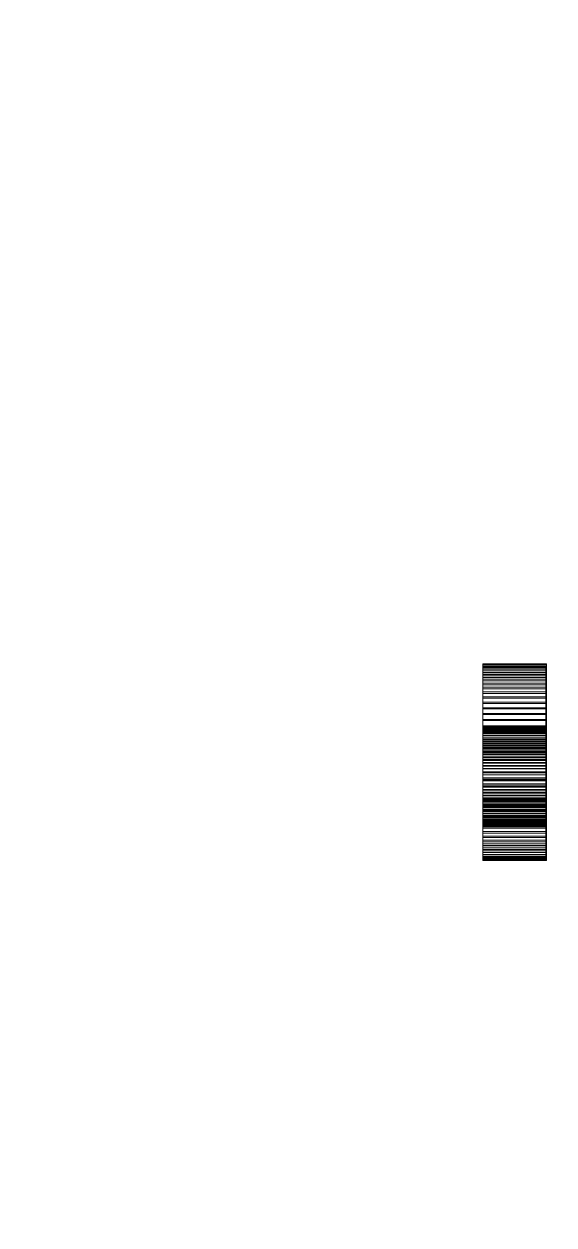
# Model space of a CAD drawing. Header units: millimetres. Extents: x -191664 to 191490, y -197311 to 10263.
# Drawn here: x -1727 to 268, y -119273 to -114751 of the extents above; entities that cross this region are included whole.
import ezdxf

# ---------------------------------------------------------------- set-up
doc = ezdxf.new("R2010")
doc.units = ezdxf.units.MM
doc.layers.add('DET_briquetadora_frontal', color=7, linetype='Continuous', lineweight=0)
doc.layers.add('R15_COTAS_TRANSPORTE_P', color=1, linetype='Continuous', lineweight=0)
doc.dimstyles.new('PLANTA_20', dxfattribs={"dimtxt": 50, "dimasz": 30, "dimexe": 30, "dimexo": 16, "dimgap": 20, "dimtad": 1, "dimtih": 1, "dimtoh": 1, "dimdec": 1, "dimzin": 0, "dimdsep": 46, "dimcen": 0.09, "dimadec": 0, "dimazin": 0, "dimtfac": 1, "dimtdec": 4, "dimtofl": 0, "dimtmove": 0, "dimatfit": 3, "dimfxl": 1, "dimtolj": 1, "dimtzin": 0, "dimarcsym": 0})

# ---------------------------------------------------------------- blocks, each defined once
blk = doc.blocks.new('*D131')
at = {"layer": 'Defpoints', "color": 0, "transparency": 16777216}
for p in [(1100, -183968.1), (1139.8, -184162.7), (1104.6, -184212), (1304.6, -184212), (1304.6, -184212)]:
    blk.add_point(p, dxfattribs=at)
at = {"layer": 'R15_COTAS_TRANSPORTE_P', "color": 0, "lineweight": -2, "transparency": 16777216}
blk.add_arc((1304.6, -184212), 172, 140.0034, 169.9966, dxfattribs=at)
at = {"layer": 'R15_COTAS_TRANSPORTE_P', "color": 0, "transparency": 16777216}
for points in [[(1169.3, -184097.9), (1176.3, -184105), (1194, -184080.2)], [(1140.2, -184182.6), (1130.2, -184181.7), (1132.6, -184212)]]:
    blk.add_solid(points, dxfattribs=at)
blk = doc.blocks.new('*D132')
at = {"layer": 'Defpoints', "color": 0, "transparency": 16777216}
for p in [(-500, -194490), (-500, -194490), (500, -194490), (203.3, -194656.7), (439.7, -194832)]:
    blk.add_point(p, dxfattribs=at)
at = {"layer": 'R15_COTAS_TRANSPORTE_P', "color": 0, "lineweight": -2, "transparency": 16777216}
blk.add_arc((-500, -194490), 722.8, 342.3783, 357.6217, dxfattribs=at)
at = {"layer": 'R15_COTAS_TRANSPORTE_P', "color": 0, "transparency": 16777216}
for points in [[(217.2, -194519.9), (227.1, -194520.1), (222.8, -194490)], [(193.6, -194710.4), (184.1, -194707.2), (179.2, -194737.2)]]:
    blk.add_solid(points, dxfattribs=at)
blk = doc.blocks.new('*D133')
at = {"layer": 'Defpoints', "color": 0, "transparency": 16777216}
for p in [(439.7, -194148), (217.9, -194406.1), (-500, -194490), (-500, -194490), (500, -194490)]:
    blk.add_point(p, dxfattribs=at)
at = {"layer": 'R15_COTAS_TRANSPORTE_P', "color": 0, "lineweight": -2, "transparency": 16777216}
blk.add_arc((-500, -194490), 722.8, 2.3783, 17.6217, dxfattribs=at)
at = {"layer": 'R15_COTAS_TRANSPORTE_P', "color": 0, "transparency": 16777216}
for points in [[(184.1, -194272.8), (193.6, -194269.6), (179.2, -194242.8)], [(227.1, -194459.9), (217.2, -194460.1), (222.8, -194490)]]:
    blk.add_solid(points, dxfattribs=at)

msp = doc.modelspace()

# ---------------------------------------------------------------- linework, layer by layer
at = {"layer": 'DET_briquetadora_frontal', "color": 9, "true_color": 0xb9c3c2}
for p, q in [((0, -117160.72), (0, -117160.01)), ((0, -117160.01), (0, -117161.1)), ((0, -117160.01), (240, -117160.01)), ((0, -117163.22), (0, -117160.72)), ((0, -117160.72), (240, -117160.72)), ((0, -117161.1), (0, -117163.98)), ((0, -117161.1), (240, -117161.1)), ((240, -117160.01), (240, -117161.1)), ((240, -117160.72), (240, -117160.01)), ((240, -117163.22), (240, -117160.72)), ((240, -117161.1), (240, -117163.98)), ((0, -117395.05), (0, -117163.22)), ((0, -117163.22), (240, -117163.22)), ((0, -117163.98), (0, -117168.64)), ((0, -117163.98), (240, -117163.98)), ((0, -117168.01), (0, -117169.08)), ((0, -117168.7), (0, -117168.01)), ((0, -117168.01), (237, -117168.01)), ((0, -117168.64), (0, -117175.05)), ((0, -117168.64), (240, -117168.64)), ((0, -117171.15), (0, -117168.7)), ((0, -117168.7), (237, -117168.7)), ((0, -117169.08), (0, -117171.89)), ((0, -117169.08), (237, -117169.08)), ((0, -117402.98), (0, -117171.15)), ((0, -117171.15), (237, -117171.15)), ((0, -117171.89), (0, -117176.45)), ((0, -117171.89), (237, -117171.89)), ((0, -117175.05), (0, -117183.18)), ((0, -117175.05), (240, -117175.05)), ((0, -117176.45), (0, -117182.72)), ((0, -117176.45), (237, -117176.45)), ((0, -117182.72), (0, -117190.68)), ((0, -117182.72), (237, -117182.72)), ((0, -117183.18), (0, -117193)), ((0, -117183.18), (240, -117183.18)), ((0, -117190.68), (0, -117200.29)), ((0, -117190.68), (237, -117190.68)), ((0, -117193), (0, -117204.46)), ((0, -117193), (240, -117193)), ((0, -117200.29), (0, -117211.49)), ((0, -117200.29), (237, -117200.29)), ((0, -117204.46), (0, -117217.49)), ((0, -117204.46), (240, -117204.46)), ((237, -117168.7), (237, -117168.01)), ((237, -117168.01), (237, -117169.08)), ((237, -117171.15), (237, -117168.7)), ((237, -117169.08), (237, -117171.89)), ((237, -117402.98), (237, -117171.15)), ((237, -117171.89), (237, -117176.45)), ((237, -117176.45), (237, -117182.72)), ((237, -117182.72), (237, -117190.68)), ((237, -117190.68), (237, -117200.29)), ((237, -117200.29), (237, -117211.49)), ((240, -117395.05), (240, -117163.22)), ((240, -117163.98), (240, -117168.64)), ((240, -117168.64), (240, -117175.05)), ((240, -117175.05), (240, -117183.18)), ((240, -117183.18), (240, -117193)), ((240, -117193), (240, -117204.46)), ((240, -117204.46), (240, -117217.49)), ((0, -117211.49), (0, -117224.25)), ((0, -117211.49), (237, -117211.49)), ((0, -117217.49), (0, -117232.04)), ((0, -117217.49), (240, -117217.49)), ((0, -117224.25), (0, -117238.49)), ((0, -117224.25), (237, -117224.25)), ((0, -117232.04), (0, -117248.04)), ((0, -117232.04), (240, -117232.04)), ((0, -117238.49), (0, -117254.14)), ((0, -117238.49), (237, -117238.49)), ((0, -117248.04), (0, -117265.41)), ((0, -117248.04), (240, -117248.04)), ((237, -117211.49), (237, -117224.25)), ((237, -117224.25), (237, -117238.49)), ((237, -117238.49), (237, -117254.14)), ((240, -117217.49), (240, -117232.04)), ((240, -117232.04), (240, -117248.04)), ((240, -117248.04), (240, -117265.41)), ((0, -117254.14), (0, -117271.13)), ((0, -117254.14), (237, -117254.14)), ((0, -117265.41), (0, -117284.06)), ((0, -117265.41), (240, -117265.41)), ((0, -117271.13), (0, -117289.38)), ((0, -117271.13), (237, -117271.13)), ((0, -117284.06), (0, -117303.91)), ((0, -117284.06), (240, -117284.06)), ((0, -117289.38), (0, -117308.8)), ((0, -117289.38), (237, -117289.38)), ((237, -117254.14), (237, -117271.13)), ((237, -117271.13), (237, -117289.38)), ((237, -117289.38), (237, -117308.8)), ((240, -117265.41), (240, -117284.06)), ((240, -117284.06), (240, -117303.91)), ((0, -117303.91), (0, -117324.85)), ((0, -117303.91), (240, -117303.91)), ((0, -117308.8), (0, -117329.29)), ((0, -117308.8), (237, -117308.8)), ((0, -117324.85), (0, -117346.79)), ((0, -117324.85), (240, -117324.85)), ((0, -117329.29), (0, -117350.76)), ((0, -117329.29), (237, -117329.29)), ((237, -117308.8), (237, -117329.29)), ((237, -117329.29), (237, -117350.76)), ((240, -117303.91), (240, -117324.85)), ((240, -117324.85), (240, -117346.79)), ((0, -117346.79), (0, -117369.62)), ((0, -117346.79), (240, -117346.79)), ((0, -117350.76), (0, -117373.09)), ((0, -117350.76), (237, -117350.76)), ((0, -117369.62), (0, -117393.23)), ((0, -117369.62), (240, -117369.62)), ((0, -117373.09), (0, -117396.19)), ((0, -117373.09), (237, -117373.09)), ((237, -117350.76), (237, -117373.09)), ((237, -117373.09), (237, -117396.19)), ((240, -117346.79), (240, -117369.62)), ((240, -117369.62), (240, -117393.23)), ((0, -117393.23), (0, -117417.51)), ((0, -117393.23), (240, -117393.23)), ((0, -117396.93), (0, -117395.05)), ((0, -117395.05), (240, -117395.05)), ((0, -117396.19), (0, -117419.94)), ((0, -117396.19), (237, -117396.19)), ((0, -117399.52), (0, -117396.93)), ((0, -117396.93), (240, -117396.93)), ((0, -117402.78), (0, -117399.52)), ((0, -117399.52), (240, -117399.52)), ((0, -117406.73), (0, -117402.78)), ((0, -117402.78), (240, -117402.78)), ((0, -117404.79), (0, -117402.98)), ((0, -117402.98), (237, -117402.98)), ((0, -117407.26), (0, -117404.79)), ((0, -117404.79), (237, -117404.79)), ((0, -117411.34), (0, -117406.73)), ((0, -117406.73), (240, -117406.73)), ((0, -117410.39), (0, -117407.26)), ((0, -117407.26), (237, -117407.26)), ((0, -117414.17), (0, -117410.39)), ((0, -117410.39), (237, -117410.39)), ((0, -117416.59), (0, -117411.34)), ((0, -117411.34), (240, -117411.34)), ((0, -117418.58), (0, -117414.17)), ((0, -117414.17), (237, -117414.17)), ((0, -117422.47), (0, -117416.59)), ((0, -117416.59), (240, -117416.59)), ((0, -117417.51), (0, -117442.32)), ((0, -117417.51), (240, -117417.51)), ((0, -117423.61), (0, -117418.58)), ((0, -117418.58), (237, -117418.58)), ((0, -117419.94), (0, -117444.22)), ((0, -117419.94), (237, -117419.94)), ((0, -117428.94), (0, -117422.47)), ((0, -117422.47), (240, -117422.47)), ((0, -117429.24), (0, -117423.61)), ((0, -117423.61), (237, -117423.61)), ((0, -117436), (0, -117428.94)), ((0, -117428.94), (240, -117428.94)), ((0, -117435.45), (0, -117429.24)), ((0, -117429.24), (237, -117429.24)), ((237, -117396.19), (237, -117419.94)), ((237, -117404.79), (237, -117402.98)), ((237, -117407.26), (237, -117404.79)), ((237, -117410.39), (237, -117407.26)), ((237, -117414.17), (237, -117410.39)), ((237, -117418.58), (237, -117414.17)), ((237, -117423.61), (237, -117418.58)), ((237, -117419.94), (237, -117444.22)), ((237, -117429.24), (237, -117423.61)), ((237, -117435.45), (237, -117429.24)), ((240, -117393.23), (240, -117417.51)), ((240, -117396.93), (240, -117395.05)), ((240, -117399.52), (240, -117396.93)), ((240, -117402.78), (240, -117399.52)), ((240, -117406.73), (240, -117402.78)), ((240, -117411.34), (240, -117406.73)), ((240, -117416.59), (240, -117411.34)), ((240, -117422.47), (240, -117416.59)), ((240, -117417.51), (240, -117442.32)), ((240, -117428.94), (240, -117422.47)), ((240, -117436), (240, -117428.94)), ((0, -117442.21), (0, -117435.45)), ((0, -117435.45), (237, -117435.45)), ((0, -117443.61), (0, -117436)), ((0, -117436), (240, -117436)), ((0, -117449.5), (0, -117442.21)), ((0, -117442.21), (237, -117442.21)), ((0, -117442.32), (0, -117467.57)), ((0, -117442.32), (240, -117442.32)), ((0, -117451.74), (0, -117443.61)), ((0, -117443.61), (240, -117443.61)), ((0, -117444.22), (0, -117468.92)), ((0, -117444.22), (237, -117444.22)), ((0, -117457.29), (0, -117449.5)), ((0, -117449.5), (237, -117449.5)), ((0, -117460.37), (0, -117451.74)), ((0, -117451.74), (240, -117451.74)), ((0, -117465.55), (0, -117457.29)), ((0, -117457.29), (237, -117457.29)), ((0, -117469.46), (0, -117460.37)), ((0, -117460.37), (240, -117460.37)), ((0, -117474.26), (0, -117465.55)), ((0, -117465.55), (237, -117465.55)), ((0, -117467.57), (0, -117493.12)), ((0, -117467.57), (240, -117467.57)), ((0, -117468.92), (0, -117493.91)), ((0, -117468.92), (237, -117468.92)), ((0, -117478.97), (0, -117469.46)), ((0, -117469.46), (240, -117469.46)), ((0, -117483.37), (0, -117474.26)), ((0, -117474.26), (237, -117474.26)), ((0, -117488.88), (0, -117478.97)), ((0, -117478.97), (240, -117478.97)), ((237, -117442.21), (237, -117435.45)), ((237, -117449.5), (237, -117442.21)), ((237, -117444.22), (237, -117468.92)), ((237, -117457.29), (237, -117449.5)), ((237, -117465.55), (237, -117457.29)), ((237, -117474.26), (237, -117465.55)), ((237, -117468.92), (237, -117493.91)), ((237, -117483.37), (237, -117474.26)), ((240, -117443.61), (240, -117436)), ((240, -117442.32), (240, -117467.57)), ((240, -117451.74), (240, -117443.61)), ((240, -117460.37), (240, -117451.74)), ((240, -117469.46), (240, -117460.37)), ((240, -117467.57), (240, -117493.12)), ((240, -117478.97), (240, -117469.46)), ((240, -117488.88), (240, -117478.97)), ((0, -117492.86), (0, -117483.37)), ((0, -117483.37), (237, -117483.37)), ((0, -117499.14), (0, -117488.88)), ((0, -117488.88), (240, -117488.88)), ((0, -117502.68), (0, -117492.86)), ((0, -117492.86), (237, -117492.86)), ((0, -117493.12), (0, -117518.84)), ((0, -117493.12), (240, -117493.12)), ((0, -117493.91), (0, -117519.08)), ((0, -117493.91), (237, -117493.91)), ((0, -117509.71), (0, -117499.14)), ((0, -117499.14), (240, -117499.14)), ((0, -117512.81), (0, -117502.68)), ((0, -117502.68), (237, -117502.68)), ((0, -117520.56), (0, -117509.71)), ((0, -117509.71), (240, -117509.71)), ((0, -117523.21), (0, -117512.81)), ((0, -117512.81), (237, -117512.81)), ((0, -117518.84), (0, -117544.62)), ((0, -117518.84), (240, -117518.84)), ((0, -117519.08), (0, -117544.31)), ((0, -117519.08), (237, -117519.08)), ((0, -117531.65), (0, -117520.56)), ((0, -117520.56), (240, -117520.56)), ((0, -117533.83), (0, -117523.21)), ((0, -117523.21), (237, -117523.21)), ((237, -117492.86), (237, -117483.37)), ((237, -117502.68), (237, -117492.86)), ((237, -117493.91), (237, -117519.08)), ((237, -117512.81), (237, -117502.68)), ((237, -117523.21), (237, -117512.81)), ((237, -117519.08), (237, -117544.31)), ((237, -117533.83), (237, -117523.21)), ((240, -117499.14), (240, -117488.88)), ((240, -117493.12), (240, -117518.84)), ((240, -117509.71), (240, -117499.14)), ((240, -117520.56), (240, -117509.71)), ((240, -117518.84), (240, -117544.62)), ((240, -117531.65), (240, -117520.56)), ((0, -117542.93), (0, -117531.65)), ((0, -117531.65), (240, -117531.65)), ((0, -117544.63), (0, -117533.83)), ((0, -117533.83), (237, -117533.83)), ((0, -117554.36), (0, -117542.93)), ((0, -117542.93), (240, -117542.93)), ((0, -117544.31), (0, -117569.46)), ((0, -117544.31), (237, -117544.31)), ((0, -117544.62), (0, -117570.33)), ((0, -117544.62), (240, -117544.62)), ((0, -117555.58), (0, -117544.63)), ((0, -117544.63), (237, -117544.63)), ((0, -117565.9), (0, -117554.36)), ((0, -117554.36), (240, -117554.36)), ((0, -117566.63), (0, -117555.58)), ((0, -117555.58), (237, -117555.58)), ((0, -117577.5), (0, -117565.9)), ((0, -117565.9), (240, -117565.9)), ((0, -117577.75), (0, -117566.63)), ((0, -117566.63), (237, -117566.63)), ((0, -117569.46), (0, -117594.42)), ((0, -117569.46), (237, -117569.46)), ((237, -117544.63), (237, -117533.83)), ((237, -117544.31), (237, -117569.46)), ((237, -117555.58), (237, -117544.63)), ((237, -117566.63), (237, -117555.58)), ((237, -117577.75), (237, -117566.63)), ((237, -117569.46), (237, -117594.42)), ((240, -117542.93), (240, -117531.65)), ((240, -117554.36), (240, -117542.93)), ((240, -117544.62), (240, -117570.33)), ((240, -117565.9), (240, -117554.36)), ((240, -117577.5), (240, -117565.9)), ((0, -117570.33), (0, -117595.85)), ((0, -117570.33), (240, -117570.33)), ((0, -117589.13), (0, -117577.5)), ((0, -117577.5), (240, -117577.5)), ((0, -117588.89), (0, -117577.75)), ((0, -117577.75), (237, -117577.75)), ((0, -117600.01), (0, -117588.89)), ((0, -117588.89), (237, -117588.89)), ((0, -117600.74), (0, -117589.13)), ((0, -117589.13), (240, -117589.13)), ((0, -117594.42), (0, -117619.07)), ((0, -117594.42), (237, -117594.42)), ((0, -117595.85), (0, -117621.04)), ((0, -117595.85), (240, -117595.85)), ((0, -117611.06), (0, -117600.01)), ((0, -117600.01), (237, -117600.01)), ((0, -117612.28), (0, -117600.74)), ((0, -117600.74), (240, -117600.74)), ((0, -117622.01), (0, -117611.06)), ((0, -117611.06), (237, -117611.06)), ((0, -117623.71), (0, -117612.28)), ((0, -117612.28), (240, -117612.28)), ((237, -117588.89), (237, -117577.75)), ((237, -117600.01), (237, -117588.89)), ((237, -117594.42), (237, -117619.07)), ((237, -117611.06), (237, -117600.01)), ((237, -117622.01), (237, -117611.06)), ((240, -117570.33), (240, -117595.85)), ((240, -117589.13), (240, -117577.5)), ((240, -117600.74), (240, -117589.13)), ((240, -117595.85), (240, -117621.04)), ((240, -117612.28), (240, -117600.74)), ((240, -117623.71), (240, -117612.28)), ((0, -117619.07), (0, -117643.29)), ((0, -117619.07), (237, -117619.07)), ((0, -117621.04), (0, -117645.79)), ((0, -117621.04), (240, -117621.04)), ((0, -117632.82), (0, -117622.01)), ((0, -117622.01), (237, -117622.01)), ((0, -117634.99), (0, -117623.71)), ((0, -117623.71), (240, -117623.71)), ((0, -117643.44), (0, -117632.82)), ((0, -117632.82), (237, -117632.82)), ((0, -117646.08), (0, -117634.99)), ((0, -117634.99), (240, -117634.99)), ((0, -117643.29), (0, -117666.96)), ((0, -117643.29), (237, -117643.29)), ((0, -117653.84), (0, -117643.44)), ((0, -117643.44), (237, -117643.44)), ((0, -117645.79), (0, -117669.98)), ((0, -117645.79), (240, -117645.79)), ((0, -117656.93), (0, -117646.08)), ((0, -117646.08), (240, -117646.08)), ((0, -117663.97), (0, -117653.84)), ((0, -117653.84), (237, -117653.84)), ((0, -117667.51), (0, -117656.93)), ((0, -117656.93), (240, -117656.93)), ((237, -117619.07), (237, -117643.29)), ((237, -117632.82), (237, -117622.01)), ((237, -117643.44), (237, -117632.82)), ((237, -117643.29), (237, -117666.96)), ((237, -117653.84), (237, -117643.44)), ((237, -117663.97), (237, -117653.84)), ((240, -117621.04), (240, -117645.79)), ((240, -117634.99), (240, -117623.71)), ((240, -117646.08), (240, -117634.99)), ((240, -117645.79), (240, -117669.98)), ((240, -117656.93), (240, -117646.08)), ((240, -117667.51), (240, -117656.93)), ((0, -117673.8), (0, -117663.97)), ((0, -117663.97), (237, -117663.97)), ((0, -117666.96), (0, -117689.96)), ((0, -117666.96), (237, -117666.96)), ((0, -117677.78), (0, -117667.51)), ((0, -117667.51), (240, -117667.51)), ((0, -117669.98), (0, -117693.49)), ((0, -117669.98), (240, -117669.98)), ((0, -117683.3), (0, -117673.8)), ((0, -117673.8), (237, -117673.8)), ((0, -117687.69), (0, -117677.78)), ((0, -117677.78), (240, -117677.78)), ((0, -117692.42), (0, -117683.3)), ((0, -117683.3), (237, -117683.3)), ((0, -117697.21), (0, -117687.69)), ((0, -117687.69), (240, -117687.69)), ((0, -117689.96), (0, -117712.18)), ((0, -117689.96), (237, -117689.96)), ((0, -117701.13), (0, -117692.42)), ((0, -117692.42), (237, -117692.42)), ((0, -117693.49), (0, -117716.21)), ((0, -117693.49), (240, -117693.49)), ((0, -117706.3), (0, -117697.21)), ((0, -117697.21), (240, -117697.21)), ((0, -117709.4), (0, -117701.13)), ((0, -117701.13), (237, -117701.13)), ((237, -117673.8), (237, -117663.97)), ((237, -117666.96), (237, -117689.96)), ((237, -117683.3), (237, -117673.8)), ((237, -117692.42), (237, -117683.3)), ((237, -117689.96), (237, -117712.18)), ((237, -117701.13), (237, -117692.42)), ((237, -117709.4), (237, -117701.13)), ((240, -117677.78), (240, -117667.51)), ((240, -117669.98), (240, -117693.49)), ((240, -117687.69), (240, -117677.78)), ((240, -117697.21), (240, -117687.69)), ((240, -117693.49), (240, -117716.21)), ((240, -117706.3), (240, -117697.21)), ((0, -117714.93), (0, -117706.3)), ((0, -117706.3), (240, -117706.3)), ((0, -117717.19), (0, -117709.4)), ((0, -117709.4), (237, -117709.4)), ((0, -117712.18), (0, -117733.53)), ((0, -117712.18), (237, -117712.18)), ((0, -117723.07), (0, -117714.93)), ((0, -117714.93), (240, -117714.93)), ((0, -117716.21), (0, -117738.02)), ((0, -117716.21), (240, -117716.21)), ((0, -117724.49), (0, -117717.19)), ((0, -117717.19), (237, -117717.19)), ((0, -117730.69), (0, -117723.07)), ((0, -117723.07), (240, -117723.07)), ((0, -117731.26), (0, -117724.49)), ((0, -117724.49), (237, -117724.49)), ((0, -117737.76), (0, -117730.69)), ((0, -117730.69), (240, -117730.69)), ((0, -117737.47), (0, -117731.26)), ((0, -117731.26), (237, -117731.26)), ((0, -117733.53), (0, -117753.88)), ((0, -117733.53), (237, -117733.53)), ((0, -117743.11), (0, -117737.47)), ((0, -117737.47), (237, -117737.47)), ((0, -117744.24), (0, -117737.76)), ((0, -117737.76), (240, -117737.76)), ((0, -117738.02), (0, -117758.83)), ((0, -117738.02), (240, -117738.02)), ((0, -117748.15), (0, -117743.11)), ((0, -117743.11), (237, -117743.11)), ((0, -117750.13), (0, -117744.24)), ((0, -117744.24), (240, -117744.24)), ((0, -117752.57), (0, -117748.15)), ((0, -117748.15), (237, -117748.15)), ((0, -117755.39), (0, -117750.13)), ((0, -117750.13), (240, -117750.13)), ((237, -117717.19), (237, -117709.4)), ((237, -117712.18), (237, -117733.53)), ((237, -117724.49), (237, -117717.19)), ((237, -117731.26), (237, -117724.49)), ((237, -117737.47), (237, -117731.26)), ((237, -117733.53), (237, -117753.88)), ((237, -117743.11), (237, -117737.47)), ((237, -117748.15), (237, -117743.11)), ((237, -117752.57), (237, -117748.15)), ((240, -117714.93), (240, -117706.3)), ((240, -117723.07), (240, -117714.93)), ((240, -117716.21), (240, -117738.02)), ((240, -117730.69), (240, -117723.07)), ((240, -117737.76), (240, -117730.69)), ((240, -117744.24), (240, -117737.76)), ((240, -117738.02), (240, -117758.83)), ((240, -117750.13), (240, -117744.24)), ((240, -117755.39), (240, -117750.13)), ((0, -117756.36), (0, -117752.57)), ((0, -117752.57), (237, -117752.57)), ((0, -117753.88), (0, -117773.14)), ((0, -117753.88), (237, -117753.88)), ((0, -117760.01), (0, -117755.39)), ((0, -117755.39), (240, -117755.39)), ((0, -117759.5), (0, -117756.36)), ((0, -117756.36), (237, -117756.36)), ((0, -117758.83), (0, -117778.52)), ((0, -117758.83), (240, -117758.83)), ((0, -117761.98), (0, -117759.5)), ((0, -117759.5), (237, -117759.5)), ((0, -117763.96), (0, -117760.01)), ((0, -117760.01), (240, -117760.01)), ((0, -117763.8), (0, -117761.98)), ((0, -117761.98), (237, -117761.98)), ((0, -117764.93), (0, -117763.8)), ((0, -117763.8), (237, -117763.8)), ((0, -117767.24), (0, -117763.96)), ((0, -117763.96), (240, -117763.96)), ((0, -117891.07), (0, -117764.93)), ((0, -117764.93), (237, -117764.93)), ((0, -117769.83), (0, -117767.24)), ((0, -117767.24), (240, -117767.24)), ((0, -117771.73), (0, -117769.83)), ((0, -117769.83), (240, -117769.83)), ((0, -117772.91), (0, -117771.73)), ((0, -117771.73), (240, -117771.73)), ((0, -117899.05), (0, -117772.91)), ((0, -117772.91), (240, -117772.91)), ((0, -117773.14), (0, -117791.23)), ((0, -117773.14), (237, -117773.14)), ((0, -117778.52), (0, -117797)), ((0, -117778.52), (240, -117778.52)), ((0, -117791.23), (0, -117808.05)), ((0, -117791.23), (237, -117791.23)), ((237, -117756.36), (237, -117752.57)), ((237, -117753.88), (237, -117773.14)), ((237, -117759.5), (237, -117756.36)), ((237, -117761.98), (237, -117759.5)), ((237, -117763.8), (237, -117761.98)), ((237, -117764.93), (237, -117763.8)), ((237, -117891.07), (237, -117764.93)), ((237, -117773.14), (237, -117791.23)), ((237, -117791.23), (237, -117808.05)), ((240, -117760.01), (240, -117755.39)), ((240, -117758.83), (240, -117778.52)), ((240, -117763.96), (240, -117760.01)), ((240, -117767.24), (240, -117763.96)), ((240, -117769.83), (240, -117767.24)), ((240, -117771.73), (240, -117769.83)), ((240, -117772.91), (240, -117771.73)), ((240, -117899.05), (240, -117772.91)), ((240, -117778.52), (240, -117797)), ((0, -117797), (0, -117814.19)), ((0, -117797), (240, -117797)), ((0, -117808.05), (0, -117823.51)), ((0, -117808.05), (237, -117808.05)), ((0, -117814.19), (0, -117830)), ((0, -117814.19), (240, -117814.19)), ((0, -117823.51), (0, -117837.56)), ((0, -117823.51), (237, -117823.51)), ((0, -117830), (0, -117844.35)), ((0, -117830), (240, -117830)), ((0, -117837.56), (0, -117850.1)), ((0, -117837.56), (237, -117837.56)), ((237, -117808.05), (237, -117823.51)), ((237, -117823.51), (237, -117837.56)), ((237, -117837.56), (237, -117850.1)), ((240, -117797), (240, -117814.19)), ((240, -117814.19), (240, -117830)), ((240, -117830), (240, -117844.35)), ((0, -117844.35), (0, -117857.18)), ((0, -117844.35), (240, -117844.35)), ((0, -117850.1), (0, -117861.1)), ((0, -117850.1), (237, -117850.1)), ((0, -117857.18), (0, -117868.42)), ((0, -117857.18), (240, -117857.18)), ((0, -117861.1), (0, -117870.49)), ((0, -117861.1), (237, -117861.1)), ((0, -117868.42), (0, -117878.01)), ((0, -117868.42), (240, -117868.42)), ((0, -117870.49), (0, -117878.22)), ((0, -117870.49), (237, -117870.49)), ((0, -117878.01), (0, -117885.92)), ((0, -117878.01), (240, -117878.01)), ((0, -117878.22), (0, -117884.26)), ((0, -117878.22), (237, -117878.22)), ((0, -117884.26), (0, -117888.59)), ((0, -117884.26), (237, -117884.26)), ((0, -117885.92), (0, -117892.09)), ((0, -117885.92), (240, -117885.92)), ((237, -117850.1), (237, -117861.1)), ((237, -117861.1), (237, -117870.49)), ((237, -117870.49), (237, -117878.22)), ((237, -117878.22), (237, -117884.26)), ((237, -117884.26), (237, -117888.59)), ((240, -117844.35), (240, -117857.18)), ((240, -117857.18), (240, -117868.42)), ((240, -117868.42), (240, -117878.01)), ((240, -117878.01), (240, -117885.92)), ((240, -117885.92), (240, -117892.09)), ((0, -117888.59), (0, -117891.17)), ((0, -117888.59), (237, -117888.59)), ((0, -117892), (0, -117891.07)), ((0, -117891.07), (237, -117891.07)), ((0, -117891.17), (0, -117892)), ((0, -117891.17), (237, -117891.17)), ((0, -117892), (237, -117892)), ((0, -117892.09), (0, -117896.51)), ((0, -117892.09), (240, -117892.09)), ((0, -117896.51), (0, -117899.15)), ((0, -117896.51), (240, -117896.51)), ((0, -117900), (0, -117899.05)), ((0, -117899.05), (240, -117899.05)), ((0, -117899.15), (0, -117900)), ((0, -117899.15), (240, -117899.15)), ((0, -117900), (240, -117900)), ((237, -117888.59), (237, -117891.17)), ((237, -117892), (237, -117891.07)), ((237, -117891.17), (237, -117892)), ((240, -117892.09), (240, -117896.51)), ((240, -117896.51), (240, -117899.15)), ((240, -117900), (240, -117899.05)), ((240, -117899.15), (240, -117900))]:
    msp.add_line(p, q, dxfattribs=at)

# ---------------------------------------------------------------- dimensions: what is measured, and where the dimension line sits
at = {"layer": 'R15_COTAS_TRANSPORTE_P'}
for base, line1, line2, picture, middle in [((217.89, -194406.09), ((-500, -194490), (500, -194490)), ((-500, -194490), (439.69, -194147.98)), '*D133', (191490.46, -33543.69)), ((203.29, -194656.68), ((-500, -194490), (500, -194490)), ((-500, -194490), (439.69, -194832.02)), '*D132', (-191664.11, -34001.98)), ((1139.8, -184162.66), ((1304.62, -184212), (1104.62, -184212)), ((1304.62, -184212), (1100, -183968.15)), '*D131', (-166426.35, -78863.51))]:
    dim = msp.add_angular_dim_2l(base=base, line1=line1, line2=line2, dimstyle='PLANTA_20', dxfattribs=at)
    dim.commit()
    dim.dimension.update_dxf_attribs({"geometry": picture, "text_midpoint": middle})

doc.saveas('drawing.dxf')
